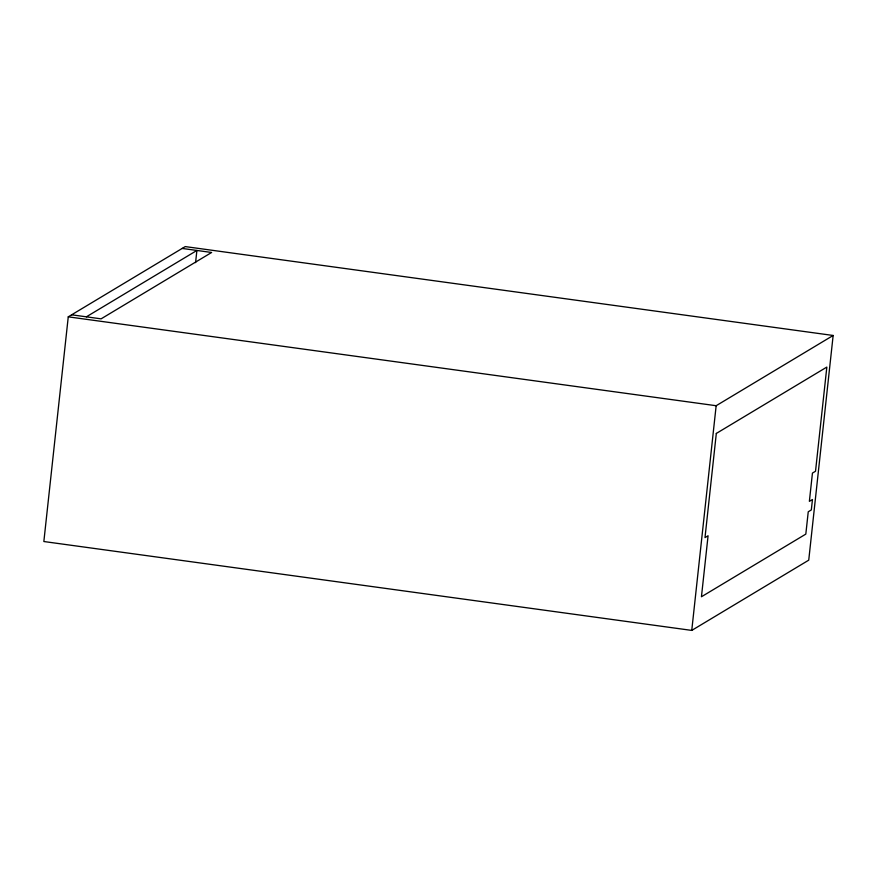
<?xml version="1.0" encoding="UTF-8"?>
<svg xmlns="http://www.w3.org/2000/svg" width="877" height="877" viewBox="0 0 877 877"><rect width="100%" height="100%" fill="white"/><g stroke="black" fill="none" stroke-linecap="round" stroke-linejoin="round"><path stroke-width="1.32" d="M68.263 316.838L43.85 541.526L691.756 630.41L808.737 560.162L833.15 335.474L185.244 246.59L68.263 316.838L716.158 405.722L833.15 335.474M195.571 262.629L196.897 250.46L86.374 316.827M691.756 630.41L716.158 405.722M182.175 248.432L211.62 252.477L101.096 318.844L71.651 314.81M716.312 433.446L704.998 537.612L708.079 535.759L701.447 596.766L805.82 534.104L808.243 511.773L811.324 509.932L812.453 499.517L809.372 501.359L812.442 473.087L815.522 471.245L826.836 367.079L716.312 433.446"/></g></svg>
